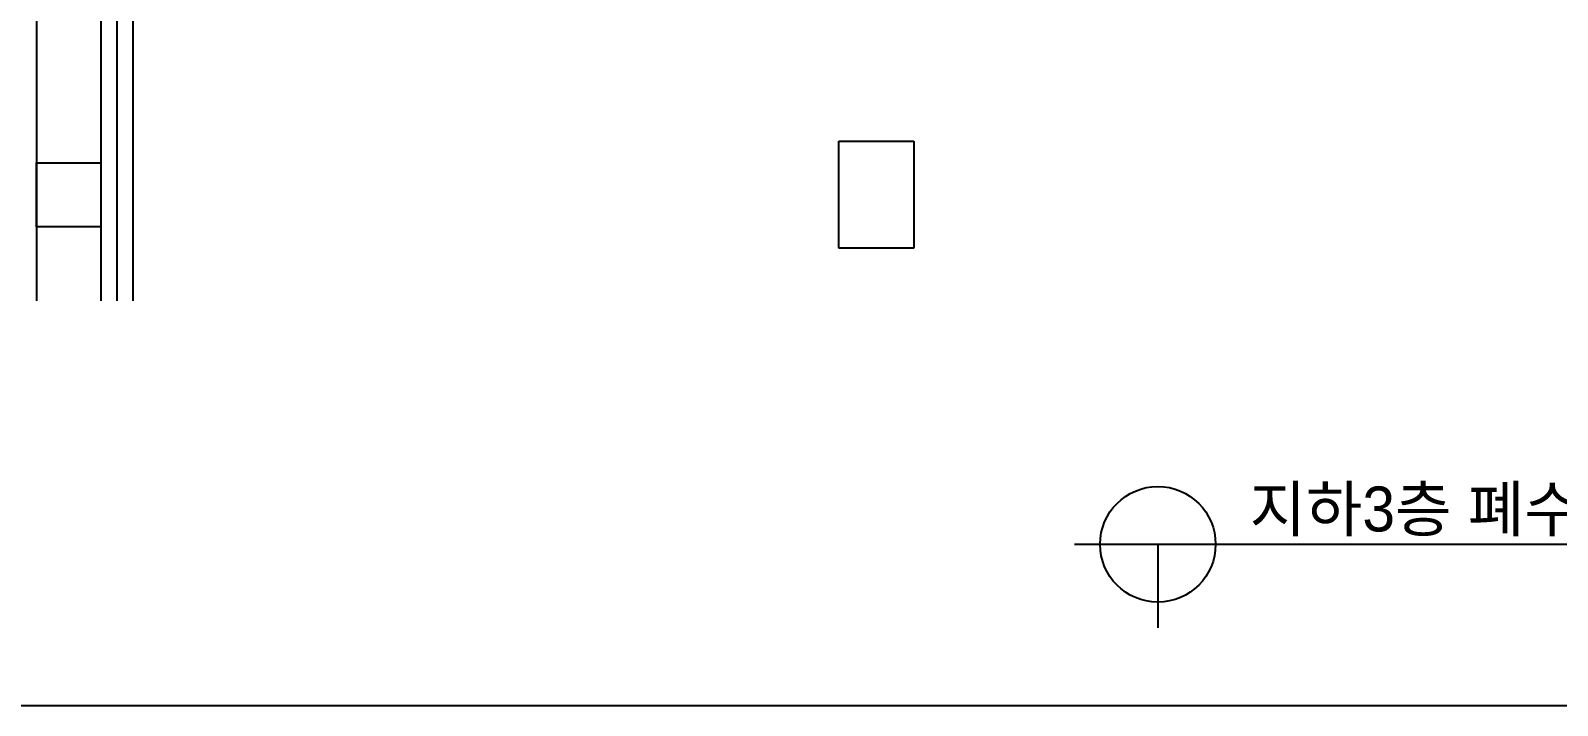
# Model space of a CAD drawing. Header units: millimetres. Extents: x 98929 to 11941380, y 952 to 54154.
# Drawn here: x 296650 to 310923, y 952 to 7261 of the extents above; entities that cross this region are included whole.
import ezdxf

# ---------------------------------------------------------------- set-up
doc = ezdxf.new("R2010")
doc.units = ezdxf.units.MM
doc.linetypes.add('PHANTOM', pattern=[63.5, 31.75, -6.35, 6.35, -6.35, 6.35, -6.35])
for name, color, linetype in [('4', 4, 'PHANTOM'), ('ARCH', 9, 'Continuous'), ('FORM', 7, 'Continuous')]:
    doc.layers.add(name, color=color, linetype=linetype)
doc.styles.add('GHD', font='')
doc.styles.get('GHD').set_extended_font_data('Dotum')

msp = doc.modelspace()

# ---------------------------------------------------------------- linework, layer by layer
at = {"layer": '4', "linetype": 'Continuous', "lineweight": -3}
msp.add_lwpolyline([(286834.6, 952.2), (334404.5, 952.2), (334404.5, 34719.6), (286834.6, 34719.6)], close=True, dxfattribs=at)
at = {"layer": 'ARCH'}
for p, q in [((296706.6, 27175.3), (296706.6, 4735.8)), ((297306.6, 26575.3), (297306.6, 4735.8)), ((297456.6, 16775.3), (297456.6, 4735.8)), ((297606.6, 16775.3), (297606.6, 4735.8)), ((304206.6, 6225.3), (304906.6, 6225.3)), ((304206.6, 5225.3), (304206.6, 6225.3)), ((304906.6, 6225.3), (304906.6, 5225.3)), ((296706.6, 6025.3), (297306.6, 6025.3)), ((296706.6, 5425.3), (296706.6, 6025.3)), ((297306.6, 6025.3), (297306.6, 5425.3)), ((297306.6, 5425.3), (296706.6, 5425.3)), ((304906.6, 5225.3), (304206.6, 5225.3))]:
    msp.add_line(p, q, dxfattribs=at)
at = {"layer": 'FORM', "color": 3}
for p, q in [((306407.9, 2458.9), (314917, 2458.9)), ((307187.9, 2458.9), (307187.9, 1678.9))]:
    msp.add_line(p, q, dxfattribs=at)
msp.add_circle((307187.9, 2458.9), 540, dxfattribs=at)

# ---------------------------------------------------------------- texts
at = {"layer": 'FORM', "color": 4, "style": 'GHD'}
msp.add_text('지하3층 폐수배관 평면도', height=420.001, dxfattribs=at).set_placement((308045.8, 2578.9))

doc.saveas('drawing.dxf')
